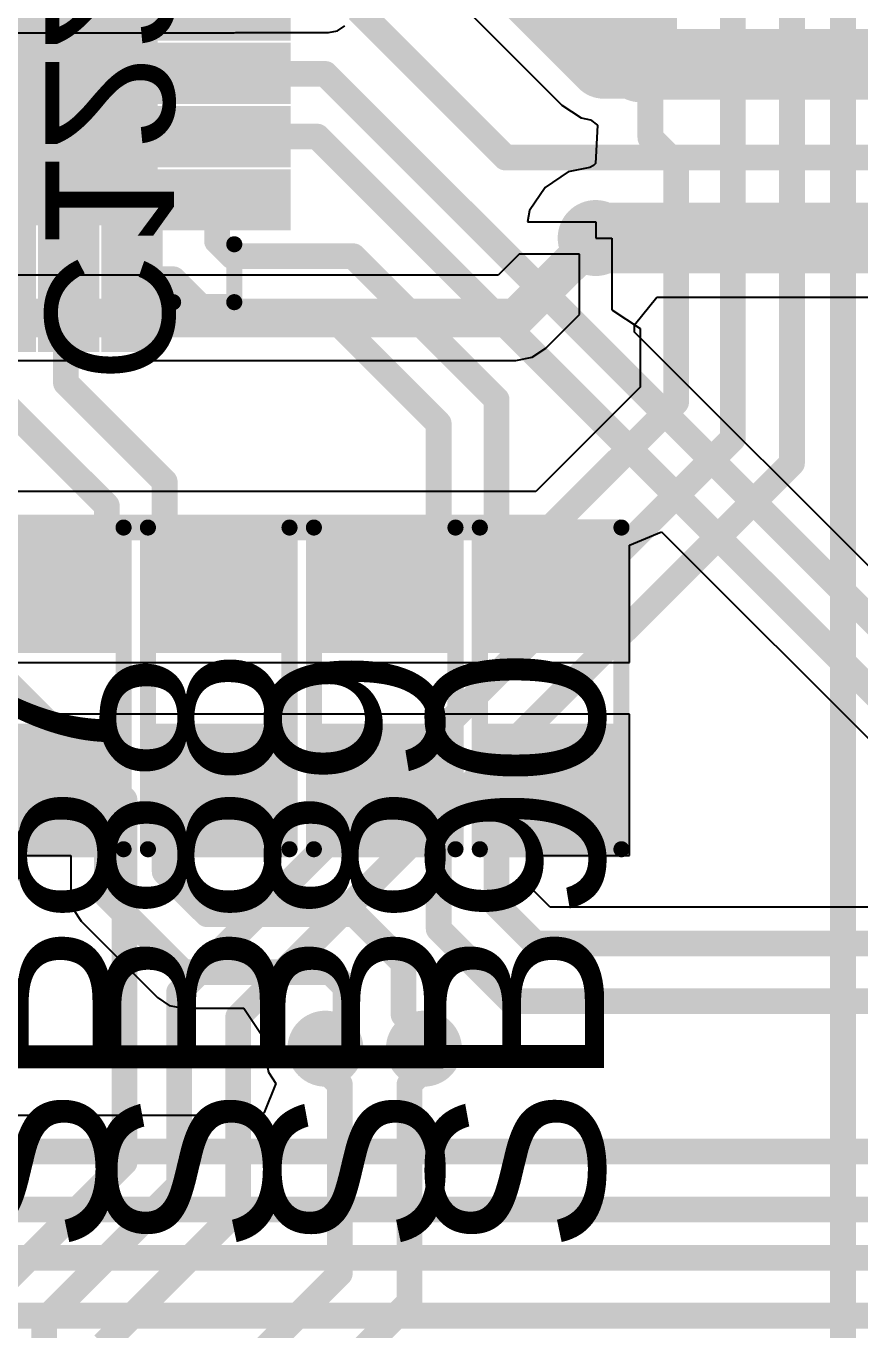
# Model space of a CAD drawing. Header units: millimetres. Extents: x -0.71 to 2.98, y -0.65 to 2.9.
# Drawn here: x 1.838 to 2.0971, y 0.8566 to 1.2619 of the extents above; entities that cross this region are included whole.
import ezdxf

# ---------------------------------------------------------------- set-up
doc = ezdxf.new("R2010")
doc.units = ezdxf.units.MM
doc.header["$MEASUREMENT"] = 0
for name, color, linetype in [('BottomLayer', 5, 'Continuous'), ('BottomOverlay', 54, 'Continuous'), ('BottomSolder', 6, 'Continuous'), ('Mechanical2', 216, 'Continuous'), ('TopLayer', 1, 'Continuous'), ('TopOverlay', 2, 'Continuous'), ('TopPaste', 8, 'Continuous'), ('TopSolder', 216, 'Continuous'), ('ViaHoleLayer', 16, 'Continuous')]:
    doc.layers.add(name, color=color, linetype=linetype)
doc.styles.add('Arial', font='', dxfattribs={"height": 0.2})
doc.styles.get('Arial').set_extended_font_data('Arial')

# ---------------------------------------------------------------- blocks, each defined once
blk = doc.blocks.new('24_WQFN__4X4__33')
at = {"layer": 'TopLayer'}
for points in [[(-0.05472, 0.05906), (-0.05472, 0.09252), (-0.0437, 0.09252), (-0.0437, 0.05906)], [(-0.03504, 0.05906), (-0.03504, 0.09252), (-0.02402, 0.09252), (-0.02402, 0.05906)], [(-0.01535, 0.05906), (-0.01535, 0.09252), (-0.00433, 0.09252), (-0.00433, 0.05906)], [(0.00433, 0.05906), (0.00433, 0.09252), (0.01535, 0.09252), (0.01535, 0.05906)], [(0.02402, 0.05906), (0.02402, 0.09252), (0.03504, 0.09252), (0.03504, 0.05906)], [(0.0437, 0.05906), (0.0437, 0.09252), (0.05472, 0.09252), (0.05472, 0.05906)], [(-0.09449, 0.05472), (-0.06102, 0.05472), (-0.06102, 0.0437), (-0.09449, 0.0437)], [(-0.05315, 0.05315), (0.05315, 0.05315), (0.05315, -0.05315), (-0.05315, -0.05315)], [(0.06102, 0.05472), (0.09449, 0.05472), (0.09449, 0.0437), (0.06102, 0.0437)], [(-0.09449, 0.03504), (-0.06102, 0.03504), (-0.06102, 0.02402), (-0.09449, 0.02402)], [(0.06102, 0.03504), (0.09449, 0.03504), (0.09449, 0.02402), (0.06102, 0.02402)], [(-0.09449, 0.01535), (-0.06102, 0.01535), (-0.06102, 0.00433), (-0.09449, 0.00433)], [(0.06102, 0.01535), (0.09449, 0.01535), (0.09449, 0.00433), (0.06102, 0.00433)], [(-0.09449, -0.00433), (-0.06102, -0.00433), (-0.06102, -0.01535), (-0.09449, -0.01535)], [(0.06102, -0.00433), (0.09449, -0.00433), (0.09449, -0.01535), (0.06102, -0.01535)], [(-0.09449, -0.02402), (-0.06102, -0.02402), (-0.06102, -0.03504), (-0.09449, -0.03504)], [(0.06102, -0.02402), (0.09449, -0.02402), (0.09449, -0.03504), (0.06102, -0.03504)], [(-0.06102, -0.05472), (-0.09449, -0.05472), (-0.09449, -0.0437), (-0.06102, -0.0437)], [(0.06102, -0.0437), (0.09449, -0.0437), (0.09449, -0.05472), (0.06102, -0.05472)], [(-0.0437, -0.05906), (-0.0437, -0.09252), (-0.05472, -0.09252), (-0.05472, -0.05906)], [(-0.02402, -0.05906), (-0.02402, -0.09252), (-0.03504, -0.09252), (-0.03504, -0.05906)], [(-0.00433, -0.05906), (-0.00433, -0.09252), (-0.01535, -0.09252), (-0.01535, -0.05906)], [(0.01535, -0.05906), (0.01535, -0.09252), (0.00433, -0.09252), (0.00433, -0.05906)], [(0.03504, -0.05906), (0.03504, -0.09252), (0.02402, -0.09252), (0.02402, -0.05906)], [(0.05472, -0.05906), (0.05472, -0.09252), (0.0437, -0.09252), (0.0437, -0.05906)]]:
    blk.add_hatch(color=1, dxfattribs=at).paths.add_polyline_path(points)
at = {"layer": 'TopPaste'}
for points in [[(-0.05472, 0.05906), (-0.05472, 0.09252), (-0.0437, 0.09252), (-0.0437, 0.05906)], [(-0.03504, 0.05906), (-0.03504, 0.09252), (-0.02402, 0.09252), (-0.02402, 0.05906)], [(-0.01535, 0.05906), (-0.01535, 0.09252), (-0.00433, 0.09252), (-0.00433, 0.05906)], [(0.00433, 0.05906), (0.00433, 0.09252), (0.01535, 0.09252), (0.01535, 0.05906)], [(0.02402, 0.05906), (0.02402, 0.09252), (0.03504, 0.09252), (0.03504, 0.05906)], [(0.0437, 0.05906), (0.0437, 0.09252), (0.05472, 0.09252), (0.05472, 0.05906)], [(-0.09449, 0.05472), (-0.06102, 0.05472), (-0.06102, 0.0437), (-0.09449, 0.0437)], [(-0.05315, 0.05315), (0.05315, 0.05315), (0.05315, -0.05315), (-0.05315, -0.05315)], [(0.06102, 0.05472), (0.09449, 0.05472), (0.09449, 0.0437), (0.06102, 0.0437)], [(-0.09449, 0.03504), (-0.06102, 0.03504), (-0.06102, 0.02402), (-0.09449, 0.02402)], [(0.06102, 0.03504), (0.09449, 0.03504), (0.09449, 0.02402), (0.06102, 0.02402)], [(-0.09449, 0.01535), (-0.06102, 0.01535), (-0.06102, 0.00433), (-0.09449, 0.00433)], [(0.06102, 0.01535), (0.09449, 0.01535), (0.09449, 0.00433), (0.06102, 0.00433)], [(-0.09449, -0.00433), (-0.06102, -0.00433), (-0.06102, -0.01535), (-0.09449, -0.01535)], [(0.06102, -0.00433), (0.09449, -0.00433), (0.09449, -0.01535), (0.06102, -0.01535)], [(-0.09449, -0.02402), (-0.06102, -0.02402), (-0.06102, -0.03504), (-0.09449, -0.03504)], [(0.06102, -0.02402), (0.09449, -0.02402), (0.09449, -0.03504), (0.06102, -0.03504)], [(-0.06102, -0.05472), (-0.09449, -0.05472), (-0.09449, -0.0437), (-0.06102, -0.0437)], [(0.06102, -0.0437), (0.09449, -0.0437), (0.09449, -0.05472), (0.06102, -0.05472)], [(-0.0437, -0.05906), (-0.0437, -0.09252), (-0.05472, -0.09252), (-0.05472, -0.05906)], [(-0.02402, -0.05906), (-0.02402, -0.09252), (-0.03504, -0.09252), (-0.03504, -0.05906)], [(-0.00433, -0.05906), (-0.00433, -0.09252), (-0.01535, -0.09252), (-0.01535, -0.05906)], [(0.01535, -0.05906), (0.01535, -0.09252), (0.00433, -0.09252), (0.00433, -0.05906)], [(0.03504, -0.05906), (0.03504, -0.09252), (0.02402, -0.09252), (0.02402, -0.05906)], [(0.05472, -0.05906), (0.05472, -0.09252), (0.0437, -0.09252), (0.0437, -0.05906)]]:
    blk.add_hatch(color=8, dxfattribs=at).paths.add_polyline_path(points)
at = {"layer": 'TopSolder'}
for points in [[(-0.05872, 0.05506), (-0.05872, 0.09652), (-0.0397, 0.09652), (-0.0397, 0.05506)], [(-0.03904, 0.05506), (-0.03904, 0.09652), (-0.02002, 0.09652), (-0.02002, 0.05506)], [(-0.01935, 0.05506), (-0.01935, 0.09652), (-0.00033, 0.09652), (-0.00033, 0.05506)], [(0.00033, 0.05506), (0.00033, 0.09652), (0.01935, 0.09652), (0.01935, 0.05506)], [(0.02002, 0.05506), (0.02002, 0.09652), (0.03904, 0.09652), (0.03904, 0.05506)], [(0.0397, 0.05506), (0.0397, 0.09652), (0.05872, 0.09652), (0.05872, 0.05506)], [(-0.09849, 0.05872), (-0.05702, 0.05872), (-0.05702, 0.0397), (-0.09849, 0.0397)], [(-0.05715, 0.05715), (0.05715, 0.05715), (0.05715, -0.05715), (-0.05715, -0.05715)], [(0.05702, 0.05872), (0.09849, 0.05872), (0.09849, 0.0397), (0.05702, 0.0397)], [(-0.09849, 0.03904), (-0.05702, 0.03904), (-0.05702, 0.02002), (-0.09849, 0.02002)], [(0.05702, 0.03904), (0.09849, 0.03904), (0.09849, 0.02002), (0.05702, 0.02002)], [(-0.09849, 0.01935), (-0.05702, 0.01935), (-0.05702, 0.00033), (-0.09849, 0.00033)], [(0.05702, 0.01935), (0.09849, 0.01935), (0.09849, 0.00033), (0.05702, 0.00033)], [(-0.09849, -0.00033), (-0.05702, -0.00033), (-0.05702, -0.01935), (-0.09849, -0.01935)], [(0.05702, -0.00033), (0.09849, -0.00033), (0.09849, -0.01935), (0.05702, -0.01935)], [(-0.09849, -0.02002), (-0.05702, -0.02002), (-0.05702, -0.03904), (-0.09849, -0.03904)], [(0.05702, -0.02002), (0.09849, -0.02002), (0.09849, -0.03904), (0.05702, -0.03904)], [(-0.05702, -0.05872), (-0.09849, -0.05872), (-0.09849, -0.0397), (-0.05702, -0.0397)], [(0.05702, -0.0397), (0.09849, -0.0397), (0.09849, -0.05872), (0.05702, -0.05872)], [(-0.0397, -0.05506), (-0.0397, -0.09652), (-0.05872, -0.09652), (-0.05872, -0.05506)], [(-0.02002, -0.05506), (-0.02002, -0.09652), (-0.03904, -0.09652), (-0.03904, -0.05506)], [(-0.00033, -0.05506), (-0.00033, -0.09652), (-0.01935, -0.09652), (-0.01935, -0.05506)], [(0.01935, -0.05506), (0.01935, -0.09652), (0.00033, -0.09652), (0.00033, -0.05506)], [(0.03904, -0.05506), (0.03904, -0.09652), (0.02002, -0.09652), (0.02002, -0.05506)], [(0.05872, -0.05506), (0.05872, -0.09652), (0.0397, -0.09652), (0.0397, -0.05506)]]:
    blk.add_hatch(color=216, dxfattribs=at).paths.add_polyline_path(points)
at = {"layer": 'TopOverlay', "const_width": 0.005}
for points in [[(-0.081, 0.063), (-0.081, 0.081)], [(-0.081, 0.081), (-0.062, 0.081)], [(0.062, 0.081), (0.081, 0.081)], [(0.081, 0.063), (0.081, 0.081)], [(-0.106, 0.05457), (-0.101, 0.04957)], [(-0.106, 0.04457), (-0.106, 0.05457)], [(-0.106, 0.04457), (-0.101, 0.04957)], [(-0.081, -0.081), (-0.081, -0.063)], [(0.081, -0.081), (0.081, -0.063)], [(-0.081, -0.081), (-0.062, -0.081)], [(0.062, -0.081), (0.081, -0.081)]]:
    blk.add_lwpolyline(points, dxfattribs=at)
at = {"layer": 'TopOverlay', "const_width": 0.0025}
for points in [[(-0.08225, 0.081, 1), (-0.07975, 0.081, 1)], [(-0.08225, 0.081, 1), (-0.07975, 0.081, 1)], [(-0.06325, 0.081, 1), (-0.06075, 0.081, 1)], [(0.06075, 0.081, 1), (0.06325, 0.081, 1)], [(0.07975, 0.081, 1), (0.08225, 0.081, 1)], [(0.07975, 0.081, 1), (0.08225, 0.081, 1)], [(-0.08225, 0.063, 1), (-0.07975, 0.063, 1)], [(0.07975, 0.063, 1), (0.08225, 0.063, 1)], [(-0.10725, 0.05457, 1), (-0.10475, 0.05457, 1)], [(-0.10725, 0.05457, 1), (-0.10475, 0.05457, 1)], [(-0.10225, 0.04957, 1), (-0.09975, 0.04957, 1)], [(-0.10225, 0.04957, 1), (-0.09975, 0.04957, 1)], [(-0.10725, 0.04457, 1), (-0.10475, 0.04457, 1)], [(-0.10725, 0.04457, 1), (-0.10475, 0.04457, 1)], [(-0.08225, -0.063, 1), (-0.07975, -0.063, 1)], [(0.07975, -0.063, 1), (0.08225, -0.063, 1)], [(-0.08225, -0.081, 1), (-0.07975, -0.081, 1)], [(-0.08225, -0.081, 1), (-0.07975, -0.081, 1)], [(-0.06325, -0.081, 1), (-0.06075, -0.081, 1)], [(0.06075, -0.081, 1), (0.06325, -0.081, 1)], [(0.07975, -0.081, 1), (0.08225, -0.081, 1)], [(0.07975, -0.081, 1), (0.08225, -0.081, 1)]]:
    blk.add_lwpolyline(points, format="xyb", close=True, dxfattribs=at)
blk = doc.blocks.new('SOLDER_BRIDGE_58')
at = {"layer": 'TopLayer'}
for points in [[(-0.045, -0.0175), (-0.045, 0.0175), (-0.015, 0.0175), (-0.015, -0.0175)], [(0.015, -0.0175), (0.015, 0.0175), (0.045, 0.0175), (0.045, -0.0175)]]:
    blk.add_hatch(color=1, dxfattribs=at).paths.add_polyline_path(points)
at = {"layer": 'TopPaste'}
for points in [[(-0.045, -0.0175), (-0.045, 0.0175), (-0.015, 0.0175), (-0.015, -0.0175)], [(0.015, -0.0175), (0.015, 0.0175), (0.045, 0.0175), (0.045, -0.0175)]]:
    blk.add_hatch(color=8, dxfattribs=at).paths.add_polyline_path(points)
at = {"layer": 'TopSolder'}
for points in [[(-0.049, -0.0215), (-0.049, 0.0215), (-0.011, 0.0215), (-0.011, -0.0215)], [(0.011, -0.0215), (0.011, 0.0215), (0.049, 0.0215), (0.049, -0.0215)]]:
    blk.add_hatch(color=216, dxfattribs=at).paths.add_polyline_path(points)
at = {"layer": 'TopOverlay', "const_width": 0.005}
for points in [[(-0.05, 0.022), (-0.05, -0.022)], [(-0.05, 0.022), (0.05, 0.022)], [(0.05, 0.022), (0.05, -0.022)], [(-0.05, -0.022), (0.05, -0.022)]]:
    blk.add_lwpolyline(points, dxfattribs=at)
at = {"layer": 'TopOverlay', "const_width": 0.0025}
for points in [[(-0.05125, 0.022, 1), (-0.04875, 0.022, 1)], [(-0.05125, 0.022, 1), (-0.04875, 0.022, 1)], [(0.04875, 0.022, 1), (0.05125, 0.022, 1)], [(0.04875, 0.022, 1), (0.05125, 0.022, 1)], [(-0.05125, -0.022, 1), (-0.04875, -0.022, 1)], [(-0.05125, -0.022, 1), (-0.04875, -0.022, 1)], [(0.04875, -0.022, 1), (0.05125, -0.022, 1)], [(0.04875, -0.022, 1), (0.05125, -0.022, 1)]]:
    blk.add_lwpolyline(points, format="xyb", close=True, dxfattribs=at)
blk = doc.blocks.new('SOLDER_BRIDGE_59')
at = {"layer": 'TopLayer'}
for points in [[(-0.045, -0.0175), (-0.045, 0.0175), (-0.015, 0.0175), (-0.015, -0.0175)], [(0.015, -0.0175), (0.015, 0.0175), (0.045, 0.0175), (0.045, -0.0175)]]:
    blk.add_hatch(color=1, dxfattribs=at).paths.add_polyline_path(points)
at = {"layer": 'TopPaste'}
for points in [[(-0.045, -0.0175), (-0.045, 0.0175), (-0.015, 0.0175), (-0.015, -0.0175)], [(0.015, -0.0175), (0.015, 0.0175), (0.045, 0.0175), (0.045, -0.0175)]]:
    blk.add_hatch(color=8, dxfattribs=at).paths.add_polyline_path(points)
at = {"layer": 'TopSolder'}
for points in [[(-0.049, -0.0215), (-0.049, 0.0215), (-0.011, 0.0215), (-0.011, -0.0215)], [(0.011, -0.0215), (0.011, 0.0215), (0.049, 0.0215), (0.049, -0.0215)]]:
    blk.add_hatch(color=216, dxfattribs=at).paths.add_polyline_path(points)
at = {"layer": 'TopOverlay', "const_width": 0.005}
for points in [[(-0.05, 0.022), (-0.05, -0.022)], [(-0.05, 0.022), (0.05, 0.022)], [(0.05, 0.022), (0.05, -0.022)], [(-0.05, -0.022), (0.05, -0.022)]]:
    blk.add_lwpolyline(points, dxfattribs=at)
at = {"layer": 'TopOverlay', "const_width": 0.0025}
for points in [[(-0.05125, 0.022, 1), (-0.04875, 0.022, 1)], [(-0.05125, 0.022, 1), (-0.04875, 0.022, 1)], [(0.04875, 0.022, 1), (0.05125, 0.022, 1)], [(0.04875, 0.022, 1), (0.05125, 0.022, 1)], [(-0.05125, -0.022, 1), (-0.04875, -0.022, 1)], [(-0.05125, -0.022, 1), (-0.04875, -0.022, 1)], [(0.04875, -0.022, 1), (0.05125, -0.022, 1)], [(0.04875, -0.022, 1), (0.05125, -0.022, 1)]]:
    blk.add_lwpolyline(points, format="xyb", close=True, dxfattribs=at)
blk = doc.blocks.new('SOLDER_BRIDGE_60')
at = {"layer": 'TopLayer'}
for points in [[(-0.045, -0.0175), (-0.045, 0.0175), (-0.015, 0.0175), (-0.015, -0.0175)], [(0.015, -0.0175), (0.015, 0.0175), (0.045, 0.0175), (0.045, -0.0175)]]:
    blk.add_hatch(color=1, dxfattribs=at).paths.add_polyline_path(points)
at = {"layer": 'TopPaste'}
for points in [[(-0.045, -0.0175), (-0.045, 0.0175), (-0.015, 0.0175), (-0.015, -0.0175)], [(0.015, -0.0175), (0.015, 0.0175), (0.045, 0.0175), (0.045, -0.0175)]]:
    blk.add_hatch(color=8, dxfattribs=at).paths.add_polyline_path(points)
at = {"layer": 'TopSolder'}
for points in [[(-0.049, -0.0215), (-0.049, 0.0215), (-0.011, 0.0215), (-0.011, -0.0215)], [(0.011, -0.0215), (0.011, 0.0215), (0.049, 0.0215), (0.049, -0.0215)]]:
    blk.add_hatch(color=216, dxfattribs=at).paths.add_polyline_path(points)
at = {"layer": 'TopOverlay', "const_width": 0.005}
for points in [[(-0.05, 0.022), (-0.05, -0.022)], [(-0.05, 0.022), (0.05, 0.022)], [(0.05, 0.022), (0.05, -0.022)], [(-0.05, -0.022), (0.05, -0.022)]]:
    blk.add_lwpolyline(points, dxfattribs=at)
at = {"layer": 'TopOverlay', "const_width": 0.0025}
for points in [[(-0.05125, 0.022, 1), (-0.04875, 0.022, 1)], [(-0.05125, 0.022, 1), (-0.04875, 0.022, 1)], [(0.04875, 0.022, 1), (0.05125, 0.022, 1)], [(0.04875, 0.022, 1), (0.05125, 0.022, 1)], [(-0.05125, -0.022, 1), (-0.04875, -0.022, 1)], [(-0.05125, -0.022, 1), (-0.04875, -0.022, 1)], [(0.04875, -0.022, 1), (0.05125, -0.022, 1)], [(0.04875, -0.022, 1), (0.05125, -0.022, 1)]]:
    blk.add_lwpolyline(points, format="xyb", close=True, dxfattribs=at)
blk = doc.blocks.new('SOLDER_BRIDGE_61')
at = {"layer": 'TopLayer'}
for points in [[(-0.045, -0.0175), (-0.045, 0.0175), (-0.015, 0.0175), (-0.015, -0.0175)], [(0.015, -0.0175), (0.015, 0.0175), (0.045, 0.0175), (0.045, -0.0175)]]:
    blk.add_hatch(color=1, dxfattribs=at).paths.add_polyline_path(points)
at = {"layer": 'TopPaste'}
for points in [[(-0.045, -0.0175), (-0.045, 0.0175), (-0.015, 0.0175), (-0.015, -0.0175)], [(0.015, -0.0175), (0.015, 0.0175), (0.045, 0.0175), (0.045, -0.0175)]]:
    blk.add_hatch(color=8, dxfattribs=at).paths.add_polyline_path(points)
at = {"layer": 'TopSolder'}
for points in [[(-0.049, -0.0215), (-0.049, 0.0215), (-0.011, 0.0215), (-0.011, -0.0215)], [(0.011, -0.0215), (0.011, 0.0215), (0.049, 0.0215), (0.049, -0.0215)]]:
    blk.add_hatch(color=216, dxfattribs=at).paths.add_polyline_path(points)
at = {"layer": 'TopOverlay', "const_width": 0.005}
for points in [[(-0.05, 0.022), (-0.05, -0.022)], [(-0.05, 0.022), (0.05, 0.022)], [(0.05, 0.022), (0.05, -0.022)], [(-0.05, -0.022), (0.05, -0.022)]]:
    blk.add_lwpolyline(points, dxfattribs=at)
at = {"layer": 'TopOverlay', "const_width": 0.0025}
for points in [[(-0.05125, 0.022, 1), (-0.04875, 0.022, 1)], [(-0.05125, 0.022, 1), (-0.04875, 0.022, 1)], [(0.04875, 0.022, 1), (0.05125, 0.022, 1)], [(0.04875, 0.022, 1), (0.05125, 0.022, 1)], [(-0.05125, -0.022, 1), (-0.04875, -0.022, 1)], [(-0.05125, -0.022, 1), (-0.04875, -0.022, 1)], [(0.04875, -0.022, 1), (0.05125, -0.022, 1)], [(0.04875, -0.022, 1), (0.05125, -0.022, 1)]]:
    blk.add_lwpolyline(points, format="xyb", close=True, dxfattribs=at)

msp = doc.modelspace()

# ---------------------------------------------------------------- hatches: boundary and pattern name
at = {"layer": 'BottomLayer'}
h = msp.add_hatch(color=5, dxfattribs=at)
edge = h.paths.add_edge_path()
edge.add_arc((2.029, 1.25), 0.01181, 0, 360)
h = msp.add_hatch(color=5, dxfattribs=at)
edge = h.paths.add_edge_path()
edge.add_arc((2.015, 1.196), 0.01181, 0, 360)
h = msp.add_hatch(color=5, dxfattribs=at)
edge = h.paths.add_edge_path()
edge.add_arc((1.931, 0.944), 0.01181, 0, 360)
h = msp.add_hatch(color=5, dxfattribs=at)
edge = h.paths.add_edge_path()
edge.add_arc((1.96162, 0.944), 0.01181, 0, 360)
at = {"layer": 'BottomSolder'}
h = msp.add_hatch(color=6, dxfattribs=at)
edge = h.paths.add_edge_path()
edge.add_arc((2.029, 1.25), 0.00791, 0, 360)
h = msp.add_hatch(color=6, dxfattribs=at)
edge = h.paths.add_edge_path()
edge.add_arc((2.015, 1.196), 0.00791, 0, 360)
h = msp.add_hatch(color=6, dxfattribs=at)
edge = h.paths.add_edge_path()
edge.add_arc((1.931, 0.944), 0.00791, 0, 360)
h = msp.add_hatch(color=6, dxfattribs=at)
edge = h.paths.add_edge_path()
edge.add_arc((1.96162, 0.944), 0.00791, 0, 360)
at = {"layer": 'TopLayer'}
h = msp.add_hatch(color=1, dxfattribs=at)
edge = h.paths.add_edge_path()
edge.add_arc((2.029, 1.25), 0.01181, 0, 360)
h = msp.add_hatch(color=1, dxfattribs=at)
edge = h.paths.add_edge_path()
edge.add_arc((2.015, 1.196), 0.01181, 0, 360)
h = msp.add_hatch(color=1, dxfattribs=at)
edge = h.paths.add_edge_path()
edge.add_arc((1.931, 0.944), 0.01181, 0, 360)
h = msp.add_hatch(color=1, dxfattribs=at)
edge = h.paths.add_edge_path()
edge.add_arc((1.96162, 0.944), 0.01181, 0, 360)
at = {"layer": 'TopSolder'}
h = msp.add_hatch(color=216, dxfattribs=at)
edge = h.paths.add_edge_path()
edge.add_arc((2.029, 1.25), 0.00791, 0, 360)
h = msp.add_hatch(color=216, dxfattribs=at)
edge = h.paths.add_edge_path()
edge.add_arc((2.015, 1.196), 0.00791, 0, 360)
h = msp.add_hatch(color=216, dxfattribs=at)
edge = h.paths.add_edge_path()
edge.add_arc((1.931, 0.944), 0.00791, 0, 360)
h = msp.add_hatch(color=216, dxfattribs=at)
edge = h.paths.add_edge_path()
edge.add_arc((1.96162, 0.944), 0.00791, 0, 360)
at = {"layer": 'ViaHoleLayer'}
h = msp.add_hatch(color=16, dxfattribs=at)
edge = h.paths.add_edge_path()
edge.add_arc((2.029, 1.25), 0.00591, 0, 360)
h = msp.add_hatch(color=16, dxfattribs=at)
edge = h.paths.add_edge_path()
edge.add_arc((2.015, 1.196), 0.00591, 0, 360)
h = msp.add_hatch(color=16, dxfattribs=at)
edge = h.paths.add_edge_path()
edge.add_arc((1.931, 0.944), 0.00591, 0, 360)
h = msp.add_hatch(color=16, dxfattribs=at)
edge = h.paths.add_edge_path()
edge.add_arc((1.96162, 0.944), 0.00591, 0, 360)

# ---------------------------------------------------------------- linework, layer by layer
at = {"layer": 'BottomLayer'}
for p, q in [((1.9707, 1.27116), (2.00452, 1.23733)), ((1.93473, 1.26041), (1.93705, 1.26195)), ((1.80505, 1.25977), (1.90269, 1.25977)), ((1.90269, 1.25977), (1.90317, 1.25986)), ((1.90317, 1.25986), (1.932, 1.25986)), ((1.932, 1.25986), (1.93473, 1.26041)), ((2.00452, 1.23733), (2.01048, 1.23335)), ((2.01048, 1.23335), (2.01339, 1.23278)), ((2.01339, 1.23278), (2.01559, 1.23111)), ((2.01559, 1.23111), (2.01489, 1.21918)), ((2.00649, 1.21655), (1.99928, 1.21172)), ((2.01321, 1.21788), (2.00649, 1.21655)), ((2.01428, 1.21852), (2.01321, 1.21788)), ((2.01489, 1.21918), (2.01428, 1.21852)), ((1.99928, 1.21172), (1.99445, 1.20451)), ((1.99445, 1.20451), (1.99376, 1.201)), ((1.99376, 1.201), (2.015, 1.201)), ((2.015, 1.201), (2.015, 1.196)), ((2.015, 1.196), (2.02, 1.196)), ((2.02, 1.196), (2.02, 1.17371)), ((1.99125, 1.191), (1.98468, 1.18443)), ((2.01, 1.191), (1.99125, 1.191)), ((2.01, 1.17226), (2.01, 1.191)), ((1.98468, 1.18443), (1.79325, 1.18443)), ((1.99955, 1.1618), (2.01, 1.17226)), ((2.02, 1.17371), (2.02878, 1.16787)), ((2.02878, 1.16787), (2.02878, 1.14965)), ((1.99525, 1.15893), (1.99955, 1.1618)), ((1.76319, 1.15792), (1.99017, 1.15792)), ((1.99017, 1.15792), (1.99525, 1.15893)), ((2.02878, 1.14965), (1.99635, 1.11722)), ((1.99635, 1.11722), (1.72765, 1.11722))]:
    msp.add_line(p, q, dxfattribs=at)
for points, const_width in [([(2.09186, 0.61686), (2.09186, 1.73714)], 0.008), ([(2.076, 1.126), (2.076, 1.318)], 0.008), ([(2.05762, 1.13362), (2.05762, 1.31038)], 0.008), ([(1.97866, 1.28916), (2.0175, 1.25031)], 0.022), ([(2.0175, 1.25031), (2.02869, 1.25031)], 0.022), ([(2.02869, 1.25031), (2.029, 1.25)], 0.022), ([(2.029, 1.25), (2.03199, 1.24701)], 0.008), ([(2.03199, 1.2272), (2.03199, 1.24701)], 0.008), ([(2.03199, 1.2272), (2.04, 1.21919)], 0.008), ([(2.04, 1.145), (2.04, 1.21919)], 0.008), ([(1.99017, 1.17117), (2.015, 1.196)], 0.012), ([(1.77297, 1.17117), (1.99017, 1.17117)], 0.012), ([(2.001, 1.106), (2.04, 1.145)], 0.008), ([(1.88554, 0.96154), (2.05762, 1.13362)], 0.008), ([(1.90392, 0.95392), (2.076, 1.126)], 0.008), ([(1.723, 1.106), (2.001, 1.106)], 0.008), ([(1.806, 1.084), (1.86857, 1.02143)], 0.008), ([(1.86857, 0.90857), (1.86857, 1.02143)], 0.008), ([(1.88554, 0.90154), (1.88554, 0.96154)], 0.008), ([(1.90392, 0.89392), (1.90392, 0.95392)], 0.008), ([(1.931, 0.944), (1.93265, 0.94235)], 0.008), ([(1.93265, 0.93576), (1.93265, 0.94235)], 0.008), ([(1.95997, 0.94235), (1.96162, 0.944)], 0.008), ([(1.95997, 0.93576), (1.95997, 0.94235)], 0.008), ([(1.93265, 0.93576), (1.93548, 0.93293)], 0.008), ([(1.93548, 0.87411), (1.93548, 0.93293)], 0.008), ([(1.95714, 0.93293), (1.95997, 0.93576)], 0.008), ([(1.95714, 0.86514), (1.95714, 0.93293)], 0.008), ([(1.82664, 0.86664), (1.86857, 0.90857)], 0.008), ([(1.84362, 0.85962), (1.88554, 0.90154)], 0.008), ([(1.862, 0.852), (1.90392, 0.89392)], 0.008), ([(1.88267, 0.8213), (1.93548, 0.87411)], 0.008), ([(1.90363, 0.81163), (1.95714, 0.86514)], 0.008), ([(1.84362, 0.53062), (1.84362, 0.85962)], 0.008)]:
    msp.add_lwpolyline(points, dxfattribs=dict(at, const_width=const_width))
for points, const_width in [([(2.012, 1.25031, 1), (2.023, 1.25031, 1)], 0.011), ([(2.012, 1.25031, 1), (2.023, 1.25031, 1)], 0.011), ([(2.02319, 1.25031, 1), (2.03419, 1.25031, 1)], 0.011), ([(2.02319, 1.25031, 1), (2.03419, 1.25031, 1)], 0.011), ([(2.0235, 1.25, 1), (2.0345, 1.25, 1)], 0.011), ([(2.027, 1.25, 1), (2.031, 1.25, 1)], 0.004), ([(2.02999, 1.24701, 1), (2.03399, 1.24701, 1)], 0.004), ([(2.02999, 1.24701, 1), (2.03399, 1.24701, 1)], 0.004), ([(2.02999, 1.2272, 1), (2.03399, 1.2272, 1)], 0.004), ([(2.02999, 1.2272, 1), (2.03399, 1.2272, 1)], 0.004), ([(2.038, 1.21919, 1), (2.042, 1.21919, 1)], 0.004), ([(2.038, 1.21919, 1), (2.042, 1.21919, 1)], 0.004), ([(2.012, 1.196, 1), (2.018, 1.196, 1)], 0.006), ([(1.98717, 1.17117, 1), (1.99317, 1.17117, 1)], 0.006), ([(1.98717, 1.17117, 1), (1.99317, 1.17117, 1)], 0.006), ([(2.038, 1.145, 1), (2.042, 1.145, 1)], 0.004), ([(2.038, 1.145, 1), (2.042, 1.145, 1)], 0.004), ([(2.05562, 1.13362, 1), (2.05962, 1.13362, 1)], 0.004), ([(2.05562, 1.13362, 1), (2.05962, 1.13362, 1)], 0.004), ([(2.074, 1.126, 1), (2.078, 1.126, 1)], 0.004), ([(2.074, 1.126, 1), (2.078, 1.126, 1)], 0.004), ([(1.999, 1.106, 1), (2.003, 1.106, 1)], 0.004), ([(1.999, 1.106, 1), (2.003, 1.106, 1)], 0.004), ([(1.86657, 1.02143, 1), (1.87057, 1.02143, 1)], 0.004), ([(1.86657, 1.02143, 1), (1.87057, 1.02143, 1)], 0.004), ([(1.88354, 0.96154, 1), (1.88754, 0.96154, 1)], 0.004), ([(1.88354, 0.96154, 1), (1.88754, 0.96154, 1)], 0.004), ([(1.90192, 0.95392, 1), (1.90592, 0.95392, 1)], 0.004), ([(1.90192, 0.95392, 1), (1.90592, 0.95392, 1)], 0.004), ([(1.929, 0.944, 1), (1.933, 0.944, 1)], 0.004), ([(1.93065, 0.94235, 1), (1.93465, 0.94235, 1)], 0.004), ([(1.93065, 0.94235, 1), (1.93465, 0.94235, 1)], 0.004), ([(1.95797, 0.94235, 1), (1.96197, 0.94235, 1)], 0.004), ([(1.95797, 0.94235, 1), (1.96197, 0.94235, 1)], 0.004), ([(1.95962, 0.944, 1), (1.96362, 0.944, 1)], 0.004), ([(1.93065, 0.93576, 1), (1.93465, 0.93576, 1)], 0.004), ([(1.93065, 0.93576, 1), (1.93465, 0.93576, 1)], 0.004), ([(1.93348, 0.93293, 1), (1.93748, 0.93293, 1)], 0.004), ([(1.93348, 0.93293, 1), (1.93748, 0.93293, 1)], 0.004), ([(1.95514, 0.93293, 1), (1.95914, 0.93293, 1)], 0.004), ([(1.95514, 0.93293, 1), (1.95914, 0.93293, 1)], 0.004), ([(1.95797, 0.93576, 1), (1.96197, 0.93576, 1)], 0.004), ([(1.95797, 0.93576, 1), (1.96197, 0.93576, 1)], 0.004), ([(1.86657, 0.90857, 1), (1.87057, 0.90857, 1)], 0.004), ([(1.86657, 0.90857, 1), (1.87057, 0.90857, 1)], 0.004), ([(1.88354, 0.90154, 1), (1.88754, 0.90154, 1)], 0.004), ([(1.88354, 0.90154, 1), (1.88754, 0.90154, 1)], 0.004), ([(1.90192, 0.89392, 1), (1.90592, 0.89392, 1)], 0.004), ([(1.90192, 0.89392, 1), (1.90592, 0.89392, 1)], 0.004), ([(1.93348, 0.87411, 1), (1.93748, 0.87411, 1)], 0.004), ([(1.93348, 0.87411, 1), (1.93748, 0.87411, 1)], 0.004), ([(1.95514, 0.86514, 1), (1.95914, 0.86514, 1)], 0.004), ([(1.95514, 0.86514, 1), (1.95914, 0.86514, 1)], 0.004), ([(1.84162, 0.85962, 1), (1.84562, 0.85962, 1)], 0.004), ([(1.84162, 0.85962, 1), (1.84562, 0.85962, 1)], 0.004)]:
    msp.add_lwpolyline(points, format="xyb", close=True, dxfattribs=dict(at, const_width=const_width))
at = {"layer": 'Mechanical2', "const_width": 0.01}
msp.add_lwpolyline([(2.97335, 1.12706, 1), (-0.56996, 1.12706, 1)], format="xyb", close=True, dxfattribs=at)
at = {"layer": 'TopLayer'}
for p, q in [((2.02704, 1.16902), (2.03395, 1.17765)), ((2.03395, 1.17765), (2.26621, 1.17765)), ((2.02711, 1.16675), (2.02704, 1.16902)), ((2.11189, 1.08197), (2.02711, 1.16675)), ((2.0255, 1.1005), (2.0355, 1.10464)), ((2.0355, 1.10464), (2.10607, 1.03407)), ((2.0255, 1.064), (2.0255, 1.1005)), ((1.82179, 1.064), (1.87079, 1.064)), ((1.87079, 1.064), (1.87079, 1.064)), ((1.87079, 1.064), (1.87336, 1.064)), ((1.87336, 1.064), (1.87336, 1.064)), ((1.87336, 1.064), (1.92236, 1.064)), ((1.92236, 1.064), (1.92236, 1.064)), ((1.92236, 1.064), (1.92493, 1.064)), ((1.92493, 1.064), (1.92493, 1.064)), ((1.92493, 1.064), (1.97393, 1.064)), ((1.97393, 1.064), (1.97393, 1.064)), ((1.97393, 1.064), (1.9765, 1.064)), ((1.9765, 1.064), (1.9765, 1.064)), ((1.9765, 1.064), (2.0255, 1.064)), ((1.87079, 1.048), (1.82921, 1.048)), ((1.87336, 1.048), (1.87079, 1.048)), ((1.87079, 1.048), (1.87079, 1.048)), ((1.92236, 1.048), (1.87336, 1.048)), ((1.87336, 1.048), (1.87336, 1.048)), ((1.92493, 1.048), (1.92236, 1.048)), ((1.92236, 1.048), (1.92236, 1.048)), ((1.97393, 1.048), (1.92493, 1.048)), ((1.92493, 1.048), (1.92493, 1.048)), ((1.9765, 1.048), (1.97393, 1.048)), ((1.97393, 1.048), (1.97393, 1.048)), ((2.0255, 1.048), (1.9765, 1.048)), ((1.9765, 1.048), (1.9765, 1.048)), ((2.0255, 1.004), (2.0255, 1.048)), ((1.82921, 1.004), (1.85186, 1.004)), ((1.85186, 1.004), (1.85186, 0.99152)), ((1.99543, 0.99333), (1.99543, 1.004)), ((1.99543, 1.004), (2.0255, 1.004)), ((2.00082, 0.98794), (1.99543, 0.99333)), ((1.85186, 0.99152), (1.85186, 0.99152)), ((1.85186, 0.99152), (1.85271, 0.98722)), ((1.85271, 0.98722), (1.85514, 0.98359)), ((2.24173, 0.98794), (2.00082, 0.98794)), ((1.85514, 0.98359), (1.87885, 0.95988)), ((1.87885, 0.95988), (1.87885, 0.95988)), ((1.87885, 0.95988), (1.88248, 0.95745)), ((1.88248, 0.95745), (1.88678, 0.9566)), ((1.88678, 0.9566), (1.90568, 0.9566)), ((1.90568, 0.9566), (1.91234, 0.9466)), ((1.91234, 0.9466), (1.91182, 0.944)), ((1.91182, 0.944), (1.91328, 0.93666)), ((1.91328, 0.93666), (1.91558, 0.93322)), ((1.91558, 0.93322), (1.91201, 0.9242)), ((1.91201, 0.9242), (1.91115, 0.92322)), ((1.91115, 0.92322), (1.46444, 0.92322))]:
    msp.add_line(p, q, dxfattribs=at)
for points, const_width in [([(2.02931, 1.25031), (2.02931, 1.28631)], 0.022), ([(1.9411, 1.2669), (1.987, 1.221)], 0.008), ([(2.029, 1.25), (2.02931, 1.25031)], 0.022), ([(2.029, 1.25), (2.389, 1.25)], 0.022), ([(1.89945, 1.24722), (1.89967, 1.247)], 0.008), ([(1.89967, 1.247), (1.931, 1.247)], 0.008), ([(1.931, 1.247), (2.10724, 1.07076)], 0.008), ([(1.89945, 1.22753), (1.92847, 1.22753)], 0.008), ([(1.92847, 1.22753), (2.114, 1.042)], 0.008), ([(1.987, 1.221), (2.379, 1.221)], 0.008), ([(1.89734, 1.20634), (1.89885, 1.20785)], 0.008), ([(1.89734, 1.19502), (1.89734, 1.20634)], 0.008), ([(1.89885, 1.20785), (1.89945, 1.20785)], 0.008), ([(2.015, 1.196), (2.278, 1.196)], 0.022), ([(1.89734, 1.19502), (1.90203, 1.19034)], 0.008), ([(1.90203, 1.19034), (1.93966, 1.19034)], 0.008), ([(1.93966, 1.19034), (1.98421, 1.14579)], 0.008), ([(1.85038, 1.18043), (1.85122, 1.18127)], 0.008), ([(1.85038, 1.15096), (1.85038, 1.18043)], 0.008), ([(1.8709, 1.18167), (1.87242, 1.18318)], 0.008), ([(1.8709, 1.18127), (1.8709, 1.18167)], 0.008), ([(1.87242, 1.18318), (1.88373, 1.18318)], 0.008), ([(1.88373, 1.18318), (1.89457, 1.17234)], 0.008), ([(1.89457, 1.17234), (1.93221, 1.17234)], 0.008), ([(1.93221, 1.17234), (1.96621, 1.13833)], 0.008), ([(1.85038, 1.15096), (1.88107, 1.12026)], 0.008), ([(1.83238, 1.1435), (1.86307, 1.11281)], 0.008), ([(1.98421, 1.10029), (1.98421, 1.14579)], 0.008), ([(1.96621, 1.10029), (1.96621, 1.13833)], 0.008), ([(1.88107, 1.10029), (1.88107, 1.12026)], 0.008), ([(1.86307, 1.10029), (1.86307, 1.11281)], 0.008), ([(1.84879, 1.086), (1.86307, 1.10029)], 0.008), ([(1.88107, 1.10029), (1.89536, 1.086)], 0.008), ([(1.95193, 1.086), (1.96621, 1.10029)], 0.008), ([(1.98421, 1.10029), (1.9985, 1.086)], 0.008), ([(1.84629, 1.086), (1.84879, 1.086)], 0.008), ([(1.89536, 1.086), (1.89786, 1.086)], 0.008), ([(1.94943, 1.086), (1.95193, 1.086)], 0.008), ([(1.9985, 1.086), (2.001, 1.086)], 0.008), ([(1.84629, 1.026), (1.84879, 1.026)], 0.008), ([(1.84879, 1.026), (1.86307, 1.01171)], 0.008), ([(1.88107, 1.01171), (1.89536, 1.026)], 0.008), ([(1.89536, 1.026), (1.89786, 1.026)], 0.008), ([(1.94943, 1.026), (1.95193, 1.026)], 0.008), ([(1.95193, 1.026), (1.96621, 1.01171)], 0.008), ([(1.98421, 1.01171), (1.9985, 1.026)], 0.008), ([(1.9985, 1.026), (2.001, 1.026)], 0.008), ([(1.86307, 0.99152), (1.86307, 1.01171)], 0.008), ([(1.88107, 0.99897), (1.88107, 1.01171)], 0.008), ([(1.96621, 0.98123), (1.96621, 1.01171)], 0.008), ([(1.98421, 0.98869), (1.98421, 1.01171)], 0.008), ([(1.88107, 0.99897), (1.89423, 0.98581)], 0.008), ([(1.86307, 0.99152), (1.88678, 0.96781)], 0.008), ([(1.89423, 0.98581), (1.94008, 0.98581)], 0.008), ([(1.94008, 0.98581), (1.95531, 0.97058)], 0.008), ([(1.98421, 0.98869), (1.99617, 0.97673)], 0.008), ([(1.96621, 0.98123), (1.98872, 0.95873)], 0.008), ([(1.99617, 0.97673), (2.24173, 0.97673)], 0.008), ([(1.95531, 0.95454), (1.95531, 0.97058)], 0.008), ([(1.88678, 0.96781), (1.93262, 0.96781)], 0.008), ([(1.93262, 0.96781), (1.93731, 0.96312)], 0.008), ([(1.93731, 0.95454), (1.93731, 0.96312)], 0.008), ([(1.98872, 0.95873), (2.23427, 0.95873)], 0.008), ([(1.18869, 0.912), (2.19038, 0.912)], 0.008), ([(1.18123, 0.894), (2.18293, 0.894)], 0.008), ([(1.07346, 0.879), (2.12846, 0.879)], 0.008), ([(1.8092, 0.861), (2.121, 0.861)], 0.008)]:
    msp.add_lwpolyline(points, dxfattribs=dict(at, const_width=const_width))
for points, const_width in [([(2.0235, 1.25, 1), (2.0345, 1.25, 1)], 0.011), ([(2.0235, 1.25, 1), (2.0345, 1.25, 1)], 0.011), ([(2.02381, 1.25031, 1), (2.03481, 1.25031, 1)], 0.011), ([(2.02381, 1.25031, 1), (2.03481, 1.25031, 1)], 0.011), ([(1.89745, 1.24722, 1), (1.90145, 1.24722, 1)], 0.004), ([(1.89767, 1.247, 1), (1.90167, 1.247, 1)], 0.004), ([(1.89767, 1.247, 1), (1.90167, 1.247, 1)], 0.004), ([(1.929, 1.247, 1), (1.933, 1.247, 1)], 0.004), ([(1.929, 1.247, 1), (1.933, 1.247, 1)], 0.004), ([(1.89745, 1.22753, 1), (1.90145, 1.22753, 1)], 0.004), ([(1.92647, 1.22753, 1), (1.93047, 1.22753, 1)], 0.004), ([(1.92647, 1.22753, 1), (1.93047, 1.22753, 1)], 0.004), ([(1.985, 1.221, 1), (1.989, 1.221, 1)], 0.004), ([(1.985, 1.221, 1), (1.989, 1.221, 1)], 0.004), ([(1.89534, 1.20634, 1), (1.89934, 1.20634, 1)], 0.004), ([(1.89534, 1.20634, 1), (1.89934, 1.20634, 1)], 0.004), ([(1.89685, 1.20785, 1), (1.90085, 1.20785, 1)], 0.004), ([(1.89685, 1.20785, 1), (1.90085, 1.20785, 1)], 0.004), ([(1.89745, 1.20785, 1), (1.90145, 1.20785, 1)], 0.004), ([(2.0095, 1.196, 1), (2.0205, 1.196, 1)], 0.011), ([(1.89534, 1.19502, 1), (1.89934, 1.19502, 1)], 0.004), ([(1.89534, 1.19502, 1), (1.89934, 1.19502, 1)], 0.004), ([(1.90003, 1.19034, 1), (1.90403, 1.19034, 1)], 0.004), ([(1.90003, 1.19034, 1), (1.90403, 1.19034, 1)], 0.004), ([(1.93766, 1.19034, 1), (1.94166, 1.19034, 1)], 0.004), ([(1.93766, 1.19034, 1), (1.94166, 1.19034, 1)], 0.004), ([(1.84838, 1.18043, 1), (1.85238, 1.18043, 1)], 0.004), ([(1.84838, 1.18043, 1), (1.85238, 1.18043, 1)], 0.004), ([(1.84922, 1.18127, 1), (1.85322, 1.18127, 1)], 0.004), ([(1.8689, 1.18167, 1), (1.8729, 1.18167, 1)], 0.004), ([(1.8689, 1.18167, 1), (1.8729, 1.18167, 1)], 0.004), ([(1.8689, 1.18127, 1), (1.8729, 1.18127, 1)], 0.004), ([(1.87042, 1.18318, 1), (1.87442, 1.18318, 1)], 0.004), ([(1.87042, 1.18318, 1), (1.87442, 1.18318, 1)], 0.004), ([(1.88173, 1.18318, 1), (1.88573, 1.18318, 1)], 0.004), ([(1.88173, 1.18318, 1), (1.88573, 1.18318, 1)], 0.004), ([(1.89257, 1.17234, 1), (1.89657, 1.17234, 1)], 0.004), ([(1.89257, 1.17234, 1), (1.89657, 1.17234, 1)], 0.004), ([(1.93021, 1.17234, 1), (1.93421, 1.17234, 1)], 0.004), ([(1.93021, 1.17234, 1), (1.93421, 1.17234, 1)], 0.004), ([(1.84838, 1.15096, 1), (1.85238, 1.15096, 1)], 0.004), ([(1.84838, 1.15096, 1), (1.85238, 1.15096, 1)], 0.004), ([(1.98221, 1.14579, 1), (1.98621, 1.14579, 1)], 0.004), ([(1.98221, 1.14579, 1), (1.98621, 1.14579, 1)], 0.004), ([(1.96421, 1.13833, 1), (1.96821, 1.13833, 1)], 0.004), ([(1.96421, 1.13833, 1), (1.96821, 1.13833, 1)], 0.004), ([(1.87907, 1.12026, 1), (1.88307, 1.12026, 1)], 0.004), ([(1.87907, 1.12026, 1), (1.88307, 1.12026, 1)], 0.004), ([(1.86107, 1.11281, 1), (1.86507, 1.11281, 1)], 0.004), ([(1.86107, 1.11281, 1), (1.86507, 1.11281, 1)], 0.004), ([(1.86107, 1.10029, 1), (1.86507, 1.10029, 1)], 0.004), ([(1.86107, 1.10029, 1), (1.86507, 1.10029, 1)], 0.004), ([(1.87907, 1.10029, 1), (1.88307, 1.10029, 1)], 0.004), ([(1.87907, 1.10029, 1), (1.88307, 1.10029, 1)], 0.004), ([(1.96421, 1.10029, 1), (1.96821, 1.10029, 1)], 0.004), ([(1.96421, 1.10029, 1), (1.96821, 1.10029, 1)], 0.004), ([(1.98221, 1.10029, 1), (1.98621, 1.10029, 1)], 0.004), ([(1.98221, 1.10029, 1), (1.98621, 1.10029, 1)], 0.004), ([(1.84429, 1.086, 1), (1.84829, 1.086, 1)], 0.004), ([(1.84679, 1.086, 1), (1.85079, 1.086, 1)], 0.004), ([(1.84679, 1.086, 1), (1.85079, 1.086, 1)], 0.004), ([(1.89336, 1.086, 1), (1.89736, 1.086, 1)], 0.004), ([(1.89336, 1.086, 1), (1.89736, 1.086, 1)], 0.004), ([(1.89586, 1.086, 1), (1.89986, 1.086, 1)], 0.004), ([(1.94743, 1.086, 1), (1.95143, 1.086, 1)], 0.004), ([(1.94993, 1.086, 1), (1.95393, 1.086, 1)], 0.004), ([(1.94993, 1.086, 1), (1.95393, 1.086, 1)], 0.004), ([(1.9965, 1.086, 1), (2.0005, 1.086, 1)], 0.004), ([(1.9965, 1.086, 1), (2.0005, 1.086, 1)], 0.004), ([(1.999, 1.086, 1), (2.003, 1.086, 1)], 0.004), ([(1.84429, 1.026, 1), (1.84829, 1.026, 1)], 0.004), ([(1.84679, 1.026, 1), (1.85079, 1.026, 1)], 0.004), ([(1.84679, 1.026, 1), (1.85079, 1.026, 1)], 0.004), ([(1.89336, 1.026, 1), (1.89736, 1.026, 1)], 0.004), ([(1.89336, 1.026, 1), (1.89736, 1.026, 1)], 0.004), ([(1.89586, 1.026, 1), (1.89986, 1.026, 1)], 0.004), ([(1.94743, 1.026, 1), (1.95143, 1.026, 1)], 0.004), ([(1.94993, 1.026, 1), (1.95393, 1.026, 1)], 0.004), ([(1.94993, 1.026, 1), (1.95393, 1.026, 1)], 0.004), ([(1.9965, 1.026, 1), (2.0005, 1.026, 1)], 0.004), ([(1.9965, 1.026, 1), (2.0005, 1.026, 1)], 0.004), ([(1.999, 1.026, 1), (2.003, 1.026, 1)], 0.004), ([(1.86107, 1.01171, 1), (1.86507, 1.01171, 1)], 0.004), ([(1.86107, 1.01171, 1), (1.86507, 1.01171, 1)], 0.004), ([(1.87907, 1.01171, 1), (1.88307, 1.01171, 1)], 0.004), ([(1.87907, 1.01171, 1), (1.88307, 1.01171, 1)], 0.004), ([(1.96421, 1.01171, 1), (1.96821, 1.01171, 1)], 0.004), ([(1.96421, 1.01171, 1), (1.96821, 1.01171, 1)], 0.004), ([(1.98221, 1.01171, 1), (1.98621, 1.01171, 1)], 0.004), ([(1.98221, 1.01171, 1), (1.98621, 1.01171, 1)], 0.004), ([(1.87907, 0.99897, 1), (1.88307, 0.99897, 1)], 0.004), ([(1.87907, 0.99897, 1), (1.88307, 0.99897, 1)], 0.004), ([(1.86107, 0.99152, 1), (1.86507, 0.99152, 1)], 0.004), ([(1.86107, 0.99152, 1), (1.86507, 0.99152, 1)], 0.004), ([(1.89223, 0.98581, 1), (1.89623, 0.98581, 1)], 0.004), ([(1.89223, 0.98581, 1), (1.89623, 0.98581, 1)], 0.004), ([(1.93808, 0.98581, 1), (1.94208, 0.98581, 1)], 0.004), ([(1.93808, 0.98581, 1), (1.94208, 0.98581, 1)], 0.004), ([(1.98221, 0.98869, 1), (1.98621, 0.98869, 1)], 0.004), ([(1.98221, 0.98869, 1), (1.98621, 0.98869, 1)], 0.004), ([(1.96421, 0.98123, 1), (1.96821, 0.98123, 1)], 0.004), ([(1.96421, 0.98123, 1), (1.96821, 0.98123, 1)], 0.004), ([(1.99417, 0.97673, 1), (1.99817, 0.97673, 1)], 0.004), ([(1.99417, 0.97673, 1), (1.99817, 0.97673, 1)], 0.004), ([(1.95331, 0.97058, 1), (1.95731, 0.97058, 1)], 0.004), ([(1.95331, 0.97058, 1), (1.95731, 0.97058, 1)], 0.004), ([(1.88478, 0.96781, 1), (1.88878, 0.96781, 1)], 0.004), ([(1.88478, 0.96781, 1), (1.88878, 0.96781, 1)], 0.004), ([(1.93062, 0.96781, 1), (1.93462, 0.96781, 1)], 0.004), ([(1.93062, 0.96781, 1), (1.93462, 0.96781, 1)], 0.004), ([(1.93531, 0.96312, 1), (1.93931, 0.96312, 1)], 0.004), ([(1.93531, 0.96312, 1), (1.93931, 0.96312, 1)], 0.004), ([(1.98672, 0.95873, 1), (1.99072, 0.95873, 1)], 0.004), ([(1.98672, 0.95873, 1), (1.99072, 0.95873, 1)], 0.004), ([(1.93531, 0.95454, 1), (1.93931, 0.95454, 1)], 0.004), ([(1.95331, 0.95454, 1), (1.95731, 0.95454, 1)], 0.004)]:
    msp.add_lwpolyline(points, format="xyb", close=True, dxfattribs=dict(at, const_width=const_width))

# ---------------------------------------------------------------- block references
msp.add_blockref('24_WQFN__4X4__33', (1.82169, 1.25706))
at = {"rotation": 90}
for name, p in [('SOLDER_BRIDGE_61', (1.84629, 1.056)), ('SOLDER_BRIDGE_60', (1.89786, 1.056)), ('SOLDER_BRIDGE_59', (1.94943, 1.056)), ('SOLDER_BRIDGE_58', (2.001, 1.056))]:
    msp.add_blockref(name, p, dxfattribs=at)

# ---------------------------------------------------------------- texts
at = {"layer": 'BottomOverlay', "style": 'Arial', "text_generation_flag": 2}
msp.add_text('C122', height=0.04, rotation=270, dxfattribs=at).set_placement((1.84401, 1.15102))
at = {"layer": 'TopOverlay', "style": 'Arial'}
for s, p in [('SB87', (1.86461, 0.88038)), ('SB88', (1.91661, 0.88038)), ('SB89', (1.96761, 0.88037)), ('SB90', (2.01761, 0.8804))]:
    msp.add_text(s, height=0.055, rotation=90, dxfattribs=at).set_placement(p)

doc.saveas('drawing.dxf')
